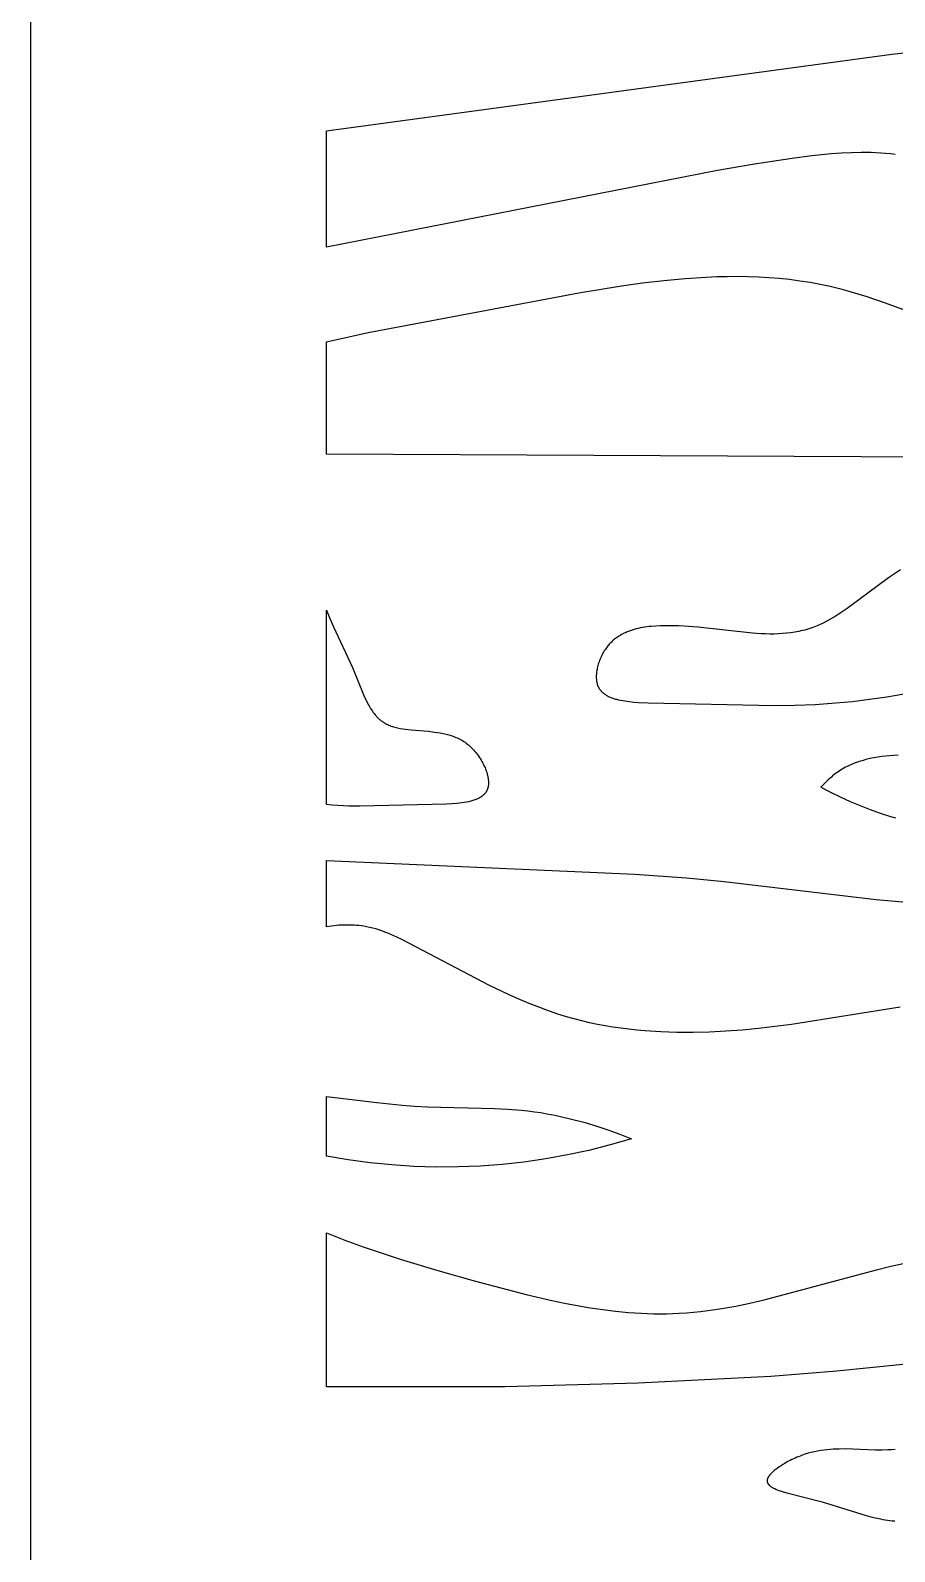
# Model space of a CAD drawing. Header units: millimetres. Extents: x 735 to 1140, y 263 to 1308.
# Drawn here: x 735.2 to 881.2, y 773.9 to 1030.8 of the extents above; entities that cross this region are included whole.
import ezdxf

# ---------------------------------------------------------------- set-up
doc = ezdxf.new("R2010")
doc.units = ezdxf.units.MM
doc.layers.add('DEFAULT_LAYER', color=1, linetype='Continuous', true_color=0xff0000)

msp = doc.modelspace()

# ---------------------------------------------------------------- linework, layer by layer
at = {"layer": 'DEFAULT_LAYER'}
for p, q in [((735.25, 1308.34), (735.25, 262.59)), ((880.68, 1026.83), (901.75, 1029.16)), ((785.25, 1013.9), (880.68, 1026.83)), ((785.25, 994.24), (785.25, 1013.9)), ((867.2, 1009.63), (863.86, 1009.19)), ((870.54, 1009.97), (867.2, 1009.63)), ((872.22, 1010.09), (870.54, 1009.97)), ((873.88, 1010.18), (872.22, 1010.09)), ((875.55, 1010.22), (873.88, 1010.18)), ((877.2, 1010.2), (875.55, 1010.22)), ((878.02, 1010.17), (877.2, 1010.2)), ((878.84, 1010.13), (878.02, 1010.17)), ((879.66, 1010.07), (878.84, 1010.13)), ((880.47, 1009.99), (879.66, 1010.07)), ((881.28, 1009.9), (880.47, 1009.99)), ((851.28, 1007.16), (785.25, 994.24)), ((857.52, 1008.24), (851.28, 1007.16)), ((863.86, 1009.19), (857.52, 1008.24)), ((845.79, 988.95), (849.35, 989.19)), ((849.35, 989.19), (851.13, 989.26)), ((851.13, 989.26), (852.9, 989.3)), ((852.9, 989.3), (854.67, 989.31)), ((854.67, 989.31), (856.44, 989.29)), ((856.44, 989.29), (858.19, 989.22)), ((858.19, 989.22), (859.95, 989.12)), ((859.95, 989.12), (861.69, 988.98)), ((792.27, 979.82), (827.85, 986.5)), ((827.85, 986.5), (835.03, 987.68)), ((835.03, 987.68), (838.63, 988.18)), ((838.63, 988.18), (842.21, 988.61)), ((842.21, 988.61), (845.79, 988.95)), ((861.69, 988.98), (863.43, 988.8)), ((863.43, 988.8), (865.16, 988.57)), ((865.16, 988.57), (866.89, 988.3)), ((866.89, 988.3), (868.6, 987.98)), ((868.6, 987.98), (870.31, 987.62)), ((870.31, 987.62), (871.87, 987.24)), ((871.87, 987.24), (873.42, 986.82)), ((873.42, 986.82), (874.97, 986.36)), ((874.97, 986.36), (876.51, 985.88)), ((876.51, 985.88), (879.58, 984.84)), ((879.58, 984.84), (891.87, 980.27)), ((785.25, 978.25), (792.27, 979.82)), ((785.25, 959.25), (785.25, 978.25)), ((910.08, 958.64), (785.25, 959.25)), ((880.13, 938.36), (873.15, 933.18)), ((881.16, 939.07), (880.13, 938.36)), ((882.19, 939.75), (881.16, 939.07)), ((785.25, 932.91), (785.82, 931.5)), ((785.25, 900.11), (785.25, 932.91)), ((872.15, 932.51), (871.15, 931.87)), ((873.15, 933.18), (872.15, 932.51)), ((785.82, 931.5), (786.42, 930.13)), ((786.42, 930.13), (789.63, 923.24)), ((838.61, 929.99), (838.24, 929.92)), ((838.97, 930.05), (838.61, 929.99)), ((839.34, 930.11), (838.97, 930.05)), ((839.71, 930.15), (839.34, 930.11)), ((840.09, 930.19), (839.71, 930.15)), ((840.84, 930.25), (840.09, 930.19)), ((841.6, 930.29), (840.84, 930.25)), ((842.37, 930.3), (841.6, 930.29)), ((843.13, 930.3), (842.37, 930.3)), ((844.75, 930.26), (843.13, 930.3)), ((846.35, 930.16), (844.75, 930.26)), ((847.95, 930.03), (846.35, 930.16)), ((857.18, 929.03), (847.95, 930.03)), ((867.54, 930.07), (867.01, 929.88)), ((868.07, 930.28), (867.54, 930.07)), ((868.59, 930.5), (868.07, 930.28)), ((869.11, 930.75), (868.59, 930.5)), ((869.62, 931.01), (869.11, 930.75)), ((870.13, 931.28), (869.62, 931.01)), ((870.64, 931.57), (870.13, 931.28)), ((871.15, 931.87), (870.64, 931.57)), ((833.23, 927.42), (833.1, 927.29)), ((833.36, 927.55), (833.23, 927.42)), ((833.49, 927.67), (833.36, 927.55)), ((833.62, 927.79), (833.49, 927.67)), ((833.75, 927.91), (833.62, 927.79)), ((833.89, 928.02), (833.75, 927.91)), ((834.03, 928.13), (833.89, 928.02)), ((834.17, 928.23), (834.03, 928.13)), ((834.31, 928.33), (834.17, 928.23)), ((834.45, 928.43), (834.31, 928.33)), ((834.6, 928.53), (834.45, 928.43)), ((834.75, 928.62), (834.6, 928.53)), ((834.9, 928.71), (834.75, 928.62)), ((835.05, 928.8), (834.9, 928.71)), ((835.21, 928.88), (835.05, 928.8)), ((835.36, 928.96), (835.21, 928.88)), ((835.52, 929.04), (835.36, 928.96)), ((835.68, 929.11), (835.52, 929.04)), ((835.84, 929.18), (835.68, 929.11)), ((836, 929.25), (835.84, 929.18)), ((836.17, 929.32), (836, 929.25)), ((836.5, 929.45), (836.17, 929.32)), ((836.84, 929.56), (836.5, 929.45)), ((837.18, 929.66), (836.84, 929.56)), ((837.53, 929.76), (837.18, 929.66)), ((837.89, 929.85), (837.53, 929.76)), ((838.24, 929.92), (837.89, 929.85)), ((858.66, 928.94), (857.18, 929.03)), ((859.38, 928.91), (858.66, 928.94)), ((860.11, 928.9), (859.38, 928.91)), ((860.83, 928.9), (860.11, 928.9)), ((861.54, 928.92), (860.83, 928.9)), ((862.24, 928.96), (861.54, 928.92)), ((862.94, 929.02), (862.24, 928.96)), ((863.64, 929.1), (862.94, 929.02)), ((864.33, 929.21), (863.64, 929.1)), ((864.67, 929.27), (864.33, 929.21)), ((865.01, 929.33), (864.67, 929.27)), ((865.35, 929.41), (865.01, 929.33)), ((865.68, 929.49), (865.35, 929.41)), ((866.02, 929.57), (865.68, 929.49)), ((866.35, 929.67), (866.02, 929.57)), ((866.68, 929.77), (866.35, 929.67)), ((867.01, 929.88), (866.68, 929.77)), ((831.52, 924.84), (831.43, 924.63)), ((831.61, 925.05), (831.52, 924.84)), ((831.71, 925.25), (831.61, 925.05)), ((831.81, 925.45), (831.71, 925.25)), ((831.92, 925.65), (831.81, 925.45)), ((832.03, 925.85), (831.92, 925.65)), ((832.15, 926.04), (832.03, 925.85)), ((832.27, 926.23), (832.15, 926.04)), ((832.39, 926.41), (832.27, 926.23)), ((832.52, 926.59), (832.39, 926.41)), ((832.63, 926.74), (832.52, 926.59)), ((832.74, 926.88), (832.63, 926.74)), ((832.86, 927.02), (832.74, 926.88)), ((832.98, 927.16), (832.86, 927.02)), ((833.1, 927.29), (832.98, 927.16)), ((789.63, 923.24), (791.57, 918.54)), ((830.83, 922.29), (830.81, 922.09)), ((830.85, 922.5), (830.83, 922.29)), ((830.88, 922.71), (830.85, 922.5)), ((830.92, 922.92), (830.88, 922.71)), ((830.96, 923.14), (830.92, 922.92)), ((831.01, 923.35), (830.96, 923.14)), ((831.07, 923.57), (831.01, 923.35)), ((831.13, 923.78), (831.07, 923.57)), ((831.2, 923.99), (831.13, 923.78)), ((831.27, 924.21), (831.2, 923.99)), ((831.35, 924.42), (831.27, 924.21)), ((831.43, 924.63), (831.35, 924.42)), ((830.8, 921.88), (830.79, 921.68)), ((830.79, 921.68), (830.79, 921.58)), ((830.79, 921.58), (830.8, 921.48)), ((830.81, 922.09), (830.8, 921.88)), ((830.8, 921.48), (830.8, 921.39)), ((830.8, 921.39), (830.81, 921.29)), ((830.81, 921.29), (830.82, 921.19)), ((830.82, 921.19), (830.83, 921.1)), ((830.83, 921.1), (830.84, 921.01)), ((830.84, 921.01), (830.85, 920.91)), ((830.85, 920.91), (830.87, 920.82)), ((830.87, 920.82), (830.88, 920.73)), ((830.88, 920.73), (830.9, 920.64)), ((830.9, 920.64), (830.93, 920.56)), ((830.93, 920.56), (830.95, 920.47)), ((830.95, 920.47), (830.97, 920.38)), ((830.97, 920.38), (831, 920.3)), ((831, 920.3), (831.03, 920.22)), ((831.03, 920.22), (831.06, 920.15)), ((831.06, 920.15), (831.08, 920.09)), ((831.08, 920.09), (831.11, 920.03)), ((831.11, 920.03), (831.14, 919.96)), ((831.14, 919.96), (831.17, 919.9)), ((831.17, 919.9), (831.21, 919.84)), ((831.21, 919.84), (831.24, 919.78)), ((831.24, 919.78), (831.27, 919.72)), ((831.27, 919.72), (831.31, 919.67)), ((831.31, 919.67), (831.35, 919.61)), ((791.57, 918.54), (791.8, 918.02)), ((791.8, 918.02), (792.05, 917.51)), ((792.05, 917.51), (792.3, 917.02)), ((831.35, 919.61), (831.39, 919.55)), ((831.39, 919.55), (831.43, 919.5)), ((831.43, 919.5), (831.47, 919.45)), ((831.47, 919.45), (831.51, 919.39)), ((831.51, 919.39), (831.55, 919.34)), ((831.55, 919.34), (831.6, 919.29)), ((831.6, 919.29), (831.64, 919.24)), ((831.64, 919.24), (831.69, 919.19)), ((831.69, 919.19), (831.74, 919.14)), ((831.74, 919.14), (831.79, 919.09)), ((831.79, 919.09), (831.84, 919.05)), ((831.84, 919.05), (831.89, 919)), ((831.89, 919), (831.94, 918.96)), ((831.94, 918.96), (832, 918.91)), ((832, 918.91), (832.05, 918.87)), ((832.05, 918.87), (832.11, 918.82)), ((832.11, 918.82), (832.16, 918.78)), ((832.16, 918.78), (832.22, 918.74)), ((832.22, 918.74), (832.34, 918.66)), ((832.34, 918.66), (832.46, 918.58)), ((832.46, 918.58), (832.59, 918.51)), ((832.59, 918.51), (832.72, 918.44)), ((832.72, 918.44), (832.86, 918.37)), ((832.86, 918.37), (832.99, 918.31)), ((832.99, 918.31), (833.14, 918.24)), ((833.14, 918.24), (833.28, 918.18)), ((833.28, 918.18), (833.43, 918.13)), ((833.43, 918.13), (833.58, 918.07)), ((833.58, 918.07), (833.74, 918.02)), ((833.74, 918.02), (833.89, 917.97)), ((833.89, 917.97), (834.06, 917.92)), ((834.06, 917.92), (834.22, 917.88)), ((834.22, 917.88), (834.56, 917.79)), ((834.56, 917.79), (834.9, 917.72)), ((834.9, 917.72), (835.26, 917.65)), ((835.26, 917.65), (835.62, 917.59)), ((835.62, 917.59), (836, 917.54)), ((836, 917.54), (836.38, 917.49)), ((836.38, 917.49), (837.15, 917.41)), ((837.15, 917.41), (837.95, 917.36)), ((837.95, 917.36), (839.58, 917.29)), ((839.58, 917.29), (860.87, 916.82)), ((867.78, 917), (871.26, 917.25)), ((871.26, 917.25), (874.08, 917.53)), ((874.08, 917.53), (876.94, 917.89)), ((876.94, 917.89), (879.85, 918.31)), ((879.85, 918.31), (882.8, 918.8)), ((792.3, 917.02), (792.43, 916.78)), ((792.43, 916.78), (792.57, 916.54)), ((792.57, 916.54), (792.7, 916.31)), ((792.7, 916.31), (792.84, 916.09)), ((792.84, 916.09), (792.99, 915.87)), ((792.99, 915.87), (793.14, 915.66)), ((793.14, 915.66), (793.29, 915.45)), ((793.29, 915.45), (793.45, 915.26)), ((793.45, 915.26), (793.61, 915.06)), ((793.61, 915.06), (793.7, 914.97)), ((793.7, 914.97), (793.78, 914.88)), ((793.78, 914.88), (793.86, 914.79)), ((793.86, 914.79), (793.95, 914.7)), ((793.95, 914.7), (794.04, 914.62)), ((794.04, 914.62), (794.13, 914.54)), ((794.13, 914.54), (794.22, 914.46)), ((860.87, 916.82), (864.34, 916.86)), ((864.34, 916.86), (867.78, 917)), ((794.22, 914.46), (794.31, 914.38)), ((794.31, 914.38), (794.41, 914.3)), ((794.41, 914.3), (794.5, 914.23)), ((794.5, 914.23), (794.59, 914.17)), ((794.59, 914.17), (794.67, 914.11)), ((794.67, 914.11), (794.76, 914.05)), ((794.76, 914.05), (794.84, 913.99)), ((794.84, 913.99), (794.93, 913.94)), ((794.93, 913.94), (795.02, 913.88)), ((795.02, 913.88), (795.11, 913.83)), ((795.11, 913.83), (795.2, 913.78)), ((795.2, 913.78), (795.39, 913.68)), ((795.39, 913.68), (795.58, 913.59)), ((795.58, 913.59), (795.77, 913.51)), ((795.77, 913.51), (795.97, 913.43)), ((795.97, 913.43), (796.17, 913.36)), ((796.17, 913.36), (796.38, 913.29)), ((796.38, 913.29), (796.58, 913.22)), ((796.58, 913.22), (796.79, 913.16)), ((796.79, 913.16), (797.01, 913.11)), ((797.01, 913.11), (797.23, 913.06)), ((797.23, 913.06), (797.44, 913.01)), ((797.44, 913.01), (797.67, 912.97)), ((797.67, 912.97), (798.12, 912.89)), ((798.12, 912.89), (798.58, 912.82)), ((798.58, 912.82), (799.52, 912.72)), ((799.52, 912.72), (802.47, 912.47)), ((802.47, 912.47), (803.47, 912.35)), ((803.47, 912.35), (803.97, 912.28)), ((803.97, 912.28), (804.46, 912.2)), ((804.46, 912.2), (804.95, 912.11)), ((804.95, 912.11), (805.2, 912.05)), ((805.2, 912.05), (805.44, 912)), ((805.44, 912), (805.68, 911.93)), ((805.68, 911.93), (805.92, 911.87)), ((805.92, 911.87), (806.16, 911.79)), ((806.16, 911.79), (806.39, 911.72)), ((806.39, 911.72), (806.63, 911.63)), ((806.63, 911.63), (806.86, 911.55)), ((806.86, 911.55), (807.09, 911.45)), ((807.09, 911.45), (807.32, 911.35)), ((807.32, 911.35), (807.54, 911.25)), ((807.54, 911.25), (807.76, 911.13)), ((807.76, 911.13), (807.98, 911.01)), ((807.98, 911.01), (808.2, 910.89)), ((808.2, 910.89), (808.42, 910.75)), ((808.42, 910.75), (808.63, 910.61)), ((808.63, 910.61), (808.84, 910.46)), ((808.84, 910.46), (809.04, 910.3)), ((809.04, 910.3), (809.15, 910.21)), ((809.15, 910.21), (809.26, 910.12)), ((809.26, 910.12), (809.48, 909.93)), ((809.48, 909.93), (809.69, 909.73)), ((809.69, 909.73), (809.9, 909.52)), ((809.9, 909.52), (810.1, 909.3)), ((810.1, 909.3), (810.3, 909.08)), ((810.3, 909.08), (810.49, 908.85)), ((810.49, 908.85), (810.68, 908.61)), ((810.68, 908.61), (810.85, 908.37)), ((810.85, 908.37), (811.02, 908.12)), ((811.02, 908.12), (811.19, 907.87)), ((811.19, 907.87), (811.35, 907.62)), ((811.35, 907.62), (811.49, 907.37)), ((811.49, 907.37), (811.64, 907.11)), ((811.64, 907.11), (811.77, 906.85)), ((811.77, 906.85), (811.89, 906.59)), ((873.8, 906.83), (873.49, 906.69)), ((874.1, 906.96), (873.8, 906.83)), ((874.41, 907.08), (874.1, 906.96)), ((874.73, 907.2), (874.41, 907.08)), ((875.05, 907.31), (874.73, 907.2)), ((875.36, 907.41), (875.05, 907.31)), ((875.69, 907.51), (875.36, 907.41)), ((876.01, 907.61), (875.69, 907.51)), ((876.34, 907.69), (876.01, 907.61)), ((877, 907.85), (876.34, 907.69)), ((877.67, 907.98), (877, 907.85)), ((878.34, 908.1), (877.67, 907.98)), ((879.02, 908.2), (878.34, 908.1)), ((879.7, 908.27), (879.02, 908.2)), ((880.38, 908.34), (879.7, 908.27)), ((881.07, 908.38), (880.38, 908.34)), ((881.75, 908.42), (881.07, 908.38)), ((811.89, 906.59), (812.01, 906.33)), ((812.01, 906.33), (812.11, 906.06)), ((812.11, 906.06), (812.21, 905.8)), ((812.21, 905.8), (812.29, 905.55)), ((812.29, 905.55), (812.37, 905.29)), ((812.37, 905.29), (812.4, 905.16)), ((812.4, 905.16), (812.43, 905.03)), ((812.43, 905.03), (812.46, 904.91)), ((812.46, 904.91), (812.49, 904.78)), ((812.49, 904.78), (812.51, 904.66)), ((812.51, 904.66), (812.53, 904.54)), ((812.53, 904.54), (812.55, 904.41)), ((812.55, 904.41), (812.56, 904.29)), ((812.56, 904.29), (812.58, 904.17)), ((870.29, 904.57), (869.88, 904.2)), ((870.5, 904.75), (870.29, 904.57)), ((870.71, 904.93), (870.5, 904.75)), ((870.92, 905.1), (870.71, 904.93)), ((871.14, 905.27), (870.92, 905.1)), ((871.36, 905.43), (871.14, 905.27)), ((871.58, 905.59), (871.36, 905.43)), ((871.8, 905.74), (871.58, 905.59)), ((872.03, 905.89), (871.8, 905.74)), ((872.32, 906.06), (872.03, 905.89)), ((872.6, 906.23), (872.32, 906.06)), ((872.9, 906.39), (872.6, 906.23)), ((873.19, 906.54), (872.9, 906.39)), ((873.49, 906.69), (873.19, 906.54)), ((811.76, 901.72), (811.7, 901.68)), ((811.81, 901.77), (811.76, 901.72)), ((811.86, 901.82), (811.81, 901.77)), ((811.91, 901.87), (811.86, 901.82)), ((811.95, 901.93), (811.91, 901.87)), ((812, 901.98), (811.95, 901.93)), ((812.04, 902.03), (812, 901.98)), ((812.08, 902.09), (812.04, 902.03)), ((812.12, 902.14), (812.08, 902.09)), ((812.16, 902.2), (812.12, 902.14)), ((812.2, 902.26), (812.16, 902.2)), ((812.24, 902.32), (812.2, 902.26)), ((812.27, 902.38), (812.24, 902.32)), ((812.3, 902.44), (812.27, 902.38)), ((812.33, 902.5), (812.3, 902.44)), ((812.36, 902.57), (812.33, 902.5)), ((812.39, 902.63), (812.36, 902.57)), ((812.41, 902.7), (812.39, 902.63)), ((812.44, 902.77), (812.41, 902.7)), ((812.45, 902.81), (812.44, 902.77)), ((812.47, 902.86), (812.45, 902.81)), ((812.48, 902.91), (812.47, 902.86)), ((812.5, 902.96), (812.48, 902.91)), ((812.51, 903.01), (812.5, 902.96)), ((812.52, 903.06), (812.51, 903.01)), ((812.53, 903.11), (812.52, 903.06)), ((812.54, 903.17), (812.53, 903.11)), ((812.56, 903.27), (812.54, 903.17)), ((812.57, 903.38), (812.56, 903.27)), ((812.58, 903.49), (812.57, 903.38)), ((812.58, 904.17), (812.58, 904.06)), ((812.58, 904.06), (812.59, 903.94)), ((812.59, 903.6), (812.58, 903.49)), ((812.59, 903.94), (812.59, 903.82)), ((812.59, 903.82), (812.59, 903.71)), ((812.59, 903.71), (812.59, 903.6)), ((869.11, 903.43), (868.74, 903.02)), ((868.74, 903.02), (870.36, 902.19)), ((869.49, 903.82), (869.11, 903.43)), ((869.88, 904.2), (869.49, 903.82)), ((870.36, 902.19), (872, 901.39)), ((786.21, 900), (785.25, 900.11)), ((787.16, 899.92), (786.21, 900)), ((788.09, 899.86), (787.16, 899.92)), ((789.02, 899.83), (788.09, 899.86)), ((789.94, 899.81), (789.02, 899.83)), ((790.86, 899.81), (789.94, 899.81)), ((805.51, 900.16), (790.86, 899.81)), ((806.4, 900.2), (805.51, 900.16)), ((807.27, 900.27), (806.4, 900.2)), ((807.69, 900.32), (807.27, 900.27)), ((808.1, 900.37), (807.69, 900.32)), ((808.5, 900.43), (808.1, 900.37)), ((808.88, 900.5), (808.5, 900.43)), ((809.26, 900.57), (808.88, 900.5)), ((809.44, 900.62), (809.26, 900.57)), ((809.62, 900.66), (809.44, 900.62)), ((809.79, 900.71), (809.62, 900.66)), ((809.96, 900.76), (809.79, 900.71)), ((810.13, 900.82), (809.96, 900.76)), ((810.29, 900.87), (810.13, 900.82)), ((810.45, 900.94), (810.29, 900.87)), ((810.6, 901), (810.45, 900.94)), ((810.75, 901.07), (810.6, 901)), ((810.89, 901.14), (810.75, 901.07)), ((811.03, 901.21), (810.89, 901.14)), ((811.1, 901.25), (811.03, 901.21)), ((811.17, 901.29), (811.1, 901.25)), ((811.23, 901.32), (811.17, 901.29)), ((811.3, 901.37), (811.23, 901.32)), ((811.36, 901.41), (811.3, 901.37)), ((811.42, 901.45), (811.36, 901.41)), ((811.48, 901.49), (811.42, 901.45)), ((811.54, 901.54), (811.48, 901.49)), ((811.59, 901.58), (811.54, 901.54)), ((811.65, 901.63), (811.59, 901.58)), ((811.7, 901.68), (811.65, 901.63)), ((872, 901.39), (873.65, 900.64)), ((873.65, 900.64), (875.33, 899.93)), ((875.33, 899.93), (877.03, 899.27)), ((877.03, 899.27), (878.75, 898.66)), ((878.75, 898.66), (880.48, 898.1)), ((880.48, 898.1), (881.35, 897.85)), ((785.25, 890.67), (837.29, 888.32)), ((785.25, 879.47), (785.25, 890.67)), ((837.29, 888.32), (846.01, 887.72)), ((846.01, 887.72), (852.42, 887.08)), ((852.42, 887.08), (878.04, 884.06)), ((878.04, 884.06), (884.48, 883.52)), ((786.08, 879.58), (785.25, 879.47)), ((786.5, 879.63), (786.08, 879.58)), ((786.93, 879.67), (786.5, 879.63)), ((787.35, 879.71), (786.93, 879.67)), ((787.77, 879.73), (787.35, 879.71)), ((788.2, 879.75), (787.77, 879.73)), ((788.62, 879.75), (788.2, 879.75)), ((789.05, 879.75), (788.62, 879.75)), ((789.47, 879.74), (789.05, 879.75)), ((789.89, 879.72), (789.47, 879.74)), ((790.31, 879.69), (789.89, 879.72)), ((790.73, 879.65), (790.31, 879.69)), ((791.15, 879.6), (790.73, 879.65)), ((791.57, 879.54), (791.15, 879.6)), ((791.98, 879.47), (791.57, 879.54)), ((792.51, 879.36), (791.98, 879.47)), ((793.04, 879.23), (792.51, 879.36)), ((793.56, 879.09), (793.04, 879.23)), ((794.07, 878.93), (793.56, 879.09)), ((794.59, 878.76), (794.07, 878.93)), ((795.1, 878.57), (794.59, 878.76)), ((795.6, 878.37), (795.1, 878.57)), ((796.11, 878.16), (795.6, 878.37)), ((797.11, 877.72), (796.11, 878.16)), ((798.1, 877.24), (797.11, 877.72)), ((812.78, 869.56), (798.1, 877.24)), ((815.98, 868.03), (812.78, 869.56)), ((817.59, 867.31), (815.98, 868.03)), ((819.21, 866.62), (817.59, 867.31)), ((820.83, 865.97), (819.21, 866.62)), ((822.47, 865.35), (820.83, 865.97)), ((882.13, 865.91), (863.76, 862.95)), ((824.12, 864.78), (822.47, 865.35)), ((825.79, 864.26), (824.12, 864.78)), ((827.07, 863.9), (825.79, 864.26)), ((828.37, 863.56), (827.07, 863.9)), ((829.67, 863.26), (828.37, 863.56)), ((830.98, 862.98), (829.67, 863.26)), ((832.29, 862.73), (830.98, 862.98)), ((833.62, 862.51), (832.29, 862.73)), ((834.95, 862.31), (833.62, 862.51)), ((836.28, 862.14), (834.95, 862.31)), ((837.62, 862), (836.28, 862.14)), ((838.97, 861.88), (837.62, 862)), ((841.68, 861.7), (838.97, 861.88)), ((844.4, 861.62), (841.68, 861.7)), ((847.15, 861.61), (844.4, 861.62)), ((849.9, 861.68), (847.15, 861.61)), ((852.66, 861.82), (849.9, 861.68)), ((855.43, 862.02), (852.66, 861.82)), ((858.21, 862.28), (855.43, 862.02)), ((863.76, 862.95), (858.21, 862.28)), ((785.25, 850.82), (793.74, 849.77)), ((785.25, 840.72), (785.25, 850.82)), ((793.74, 849.77), (798, 849.35)), ((798, 849.35), (800.13, 849.19)), ((800.13, 849.19), (802.27, 849.07)), ((802.27, 849.07), (813.61, 848.78)), ((813.61, 848.78), (815.87, 848.66)), ((815.87, 848.66), (818.13, 848.48)), ((818.13, 848.48), (819.25, 848.36)), ((819.25, 848.36), (820.37, 848.22)), ((820.37, 848.22), (821.42, 848.07)), ((821.42, 848.07), (822.47, 847.89)), ((822.47, 847.89), (823.51, 847.7)), ((823.51, 847.7), (824.55, 847.48)), ((824.55, 847.48), (826.62, 846.99)), ((826.62, 846.99), (828.68, 846.44)), ((828.68, 846.44), (830.72, 845.82)), ((830.72, 845.82), (832.74, 845.14)), ((833.16, 842.62), (829.55, 841.7)), ((832.74, 845.14), (834.75, 844.42)), ((836.73, 843.65), (833.16, 842.62)), ((834.75, 844.42), (836.73, 843.65)), ((788.91, 840.1), (785.25, 840.72)), ((792.6, 839.6), (788.91, 840.1)), ((822.26, 840.26), (818.58, 839.73)), ((825.92, 840.92), (822.26, 840.26)), ((829.55, 841.7), (825.92, 840.92)), ((796.3, 839.23), (792.6, 839.6)), ((800.01, 838.99), (796.3, 839.23)), ((803.73, 838.88), (800.01, 838.99)), ((807.45, 838.9), (803.73, 838.88)), ((811.17, 839.04), (807.45, 838.9)), ((814.88, 839.32), (811.17, 839.04)), ((818.58, 839.73), (814.88, 839.32)), ((785.25, 827.76), (788.33, 826.56)), ((785.25, 801.79), (785.25, 827.76)), ((788.33, 826.56), (791.43, 825.43)), ((791.43, 825.43), (797.69, 823.34)), ((797.69, 823.34), (804.02, 821.41)), ((878.13, 821.55), (880.52, 822.13)), ((880.52, 822.13), (882.92, 822.67)), ((804.02, 821.41), (810.43, 819.59)), ((810.43, 819.59), (818.97, 817.34)), ((859.13, 816.45), (878.13, 821.55)), ((818.97, 817.34), (823.27, 816.34)), ((823.27, 816.34), (825.42, 815.89)), ((825.42, 815.89), (827.58, 815.48)), ((827.58, 815.48), (829.74, 815.11)), ((829.74, 815.11), (831.9, 814.8)), ((831.9, 814.8), (834.06, 814.53)), ((834.06, 814.53), (836.22, 814.32)), ((846.02, 814.25), (847.22, 814.35)), ((847.22, 814.35), (848.41, 814.48)), ((848.41, 814.48), (849.61, 814.63)), ((849.61, 814.63), (851.99, 814.98)), ((851.99, 814.98), (854.37, 815.41)), ((854.37, 815.41), (856.75, 815.9)), ((856.75, 815.9), (859.13, 816.45)), ((836.22, 814.32), (838.37, 814.18)), ((838.37, 814.18), (840.53, 814.11)), ((840.53, 814.11), (842.67, 814.1)), ((842.67, 814.1), (843.75, 814.13)), ((843.75, 814.13), (844.82, 814.18)), ((844.82, 814.18), (846.02, 814.25)), ((871.42, 804.41), (860.25, 803.53)), ((882.56, 805.53), (871.42, 804.41)), ((815.44, 801.79), (785.25, 801.79)), ((837.86, 802.36), (815.44, 801.79)), ((860.25, 803.53), (837.86, 802.36)), ((870.79, 791.23), (870.27, 791.19)), ((871.31, 791.25), (870.79, 791.23)), ((871.82, 791.26), (871.31, 791.25)), ((872.85, 791.27), (871.82, 791.26)), ((877.97, 791.09), (872.85, 791.27)), ((862.62, 788.83), (862.3, 788.64)), ((862.94, 789.02), (862.62, 788.83)), ((863.26, 789.19), (862.94, 789.02)), ((863.54, 789.34), (863.26, 789.19)), ((863.82, 789.48), (863.54, 789.34)), ((864.09, 789.61), (863.82, 789.48)), ((864.37, 789.74), (864.09, 789.61)), ((864.65, 789.86), (864.37, 789.74)), ((864.92, 789.97), (864.65, 789.86)), ((865.2, 790.08), (864.92, 789.97)), ((865.47, 790.18), (865.2, 790.08)), ((866.02, 790.37), (865.47, 790.18)), ((866.56, 790.54), (866.02, 790.37)), ((867.1, 790.68), (866.56, 790.54)), ((867.63, 790.81), (867.1, 790.68)), ((868.16, 790.92), (867.63, 790.81)), ((868.69, 791.01), (868.16, 790.92)), ((869.22, 791.08), (868.69, 791.01)), ((869.74, 791.15), (869.22, 791.08)), ((870.27, 791.19), (869.74, 791.15)), ((878.99, 791.08), (877.97, 791.09)), ((880.03, 791.1), (878.99, 791.08)), ((880.66, 791.13), (880.03, 791.1)), ((881.29, 791.18), (880.66, 791.13)), ((859.67, 786.12), (859.66, 786.1)), ((859.66, 786.1), (859.66, 786.08)), ((859.68, 786.15), (859.67, 786.12)), ((859.69, 786.19), (859.68, 786.17)), ((859.68, 786.17), (859.68, 786.15)), ((859.7, 786.22), (859.69, 786.19)), ((859.71, 786.24), (859.7, 786.22)), ((859.72, 786.26), (859.71, 786.24)), ((859.73, 786.29), (859.72, 786.26)), ((859.75, 786.34), (859.73, 786.29)), ((859.77, 786.39), (859.75, 786.34)), ((859.79, 786.43), (859.77, 786.39)), ((859.82, 786.48), (859.79, 786.43)), ((859.85, 786.53), (859.82, 786.48)), ((859.88, 786.58), (859.85, 786.53)), ((859.91, 786.63), (859.88, 786.58)), ((859.95, 786.68), (859.91, 786.63)), ((859.99, 786.74), (859.95, 786.68)), ((860.02, 786.79), (859.99, 786.74)), ((860.07, 786.84), (860.02, 786.79)), ((860.11, 786.89), (860.07, 786.84)), ((860.2, 786.99), (860.11, 786.89)), ((860.29, 787.1), (860.2, 786.99)), ((860.39, 787.2), (860.29, 787.1)), ((860.5, 787.31), (860.39, 787.2)), ((860.62, 787.41), (860.5, 787.31)), ((860.73, 787.52), (860.62, 787.41)), ((860.86, 787.62), (860.73, 787.52)), ((860.99, 787.73), (860.86, 787.62)), ((861.12, 787.83), (860.99, 787.73)), ((861.4, 788.04), (861.12, 787.83)), ((861.69, 788.24), (861.4, 788.04)), ((861.99, 788.44), (861.69, 788.24)), ((862.3, 788.64), (861.99, 788.44)), ((859.65, 785.99), (859.64, 785.97)), ((859.64, 785.97), (859.64, 785.95)), ((859.64, 785.95), (859.64, 785.93)), ((859.64, 785.93), (859.64, 785.92)), ((859.64, 785.92), (859.64, 785.9)), ((859.64, 785.9), (859.64, 785.88)), ((859.64, 785.88), (859.64, 785.86)), ((859.64, 785.86), (859.64, 785.85)), ((859.64, 785.85), (859.64, 785.83)), ((859.64, 785.83), (859.64, 785.81)), ((859.64, 785.81), (859.65, 785.79)), ((859.66, 786.08), (859.65, 786.05)), ((859.65, 786.05), (859.65, 786.03)), ((859.65, 786.03), (859.65, 786.01)), ((859.65, 786.01), (859.65, 785.99)), ((859.65, 785.79), (859.65, 785.78)), ((859.65, 785.78), (859.65, 785.76)), ((859.65, 785.76), (859.65, 785.74)), ((859.65, 785.74), (859.66, 785.73)), ((859.66, 785.73), (859.66, 785.71)), ((859.66, 785.71), (859.66, 785.69)), ((859.66, 785.69), (859.67, 785.68)), ((859.67, 785.68), (859.67, 785.66)), ((859.67, 785.66), (859.68, 785.64)), ((859.68, 785.64), (859.68, 785.63)), ((859.68, 785.63), (859.69, 785.61)), ((859.69, 785.61), (859.7, 785.59)), ((859.7, 785.59), (859.7, 785.58)), ((859.7, 785.58), (859.71, 785.56)), ((859.71, 785.56), (859.72, 785.54)), ((859.72, 785.54), (859.72, 785.53)), ((859.72, 785.53), (859.73, 785.51)), ((859.73, 785.51), (859.74, 785.5)), ((859.74, 785.5), (859.75, 785.48)), ((859.75, 785.48), (859.76, 785.46)), ((859.76, 785.46), (859.77, 785.43)), ((859.77, 785.43), (859.79, 785.4)), ((859.79, 785.4), (859.82, 785.37)), ((859.82, 785.37), (859.84, 785.34)), ((859.84, 785.34), (859.86, 785.31)), ((859.86, 785.31), (859.89, 785.28)), ((859.89, 785.28), (859.91, 785.25)), ((859.91, 785.25), (859.94, 785.22)), ((859.94, 785.22), (859.97, 785.19)), ((859.97, 785.19), (860, 785.16)), ((860, 785.16), (860.03, 785.13)), ((860.03, 785.13), (860.06, 785.1)), ((860.06, 785.1), (860.09, 785.07)), ((860.09, 785.07), (860.13, 785.04)), ((860.13, 785.04), (860.16, 785.01)), ((860.16, 785.01), (860.2, 784.99)), ((860.2, 784.99), (860.27, 784.93)), ((860.27, 784.93), (860.35, 784.88)), ((860.35, 784.88), (860.44, 784.82)), ((860.44, 784.82), (860.53, 784.77)), ((860.53, 784.77), (860.62, 784.72)), ((860.62, 784.72), (860.71, 784.67)), ((860.71, 784.67), (860.81, 784.62)), ((860.81, 784.62), (860.92, 784.57)), ((860.92, 784.57), (861.13, 784.47)), ((861.13, 784.47), (861.36, 784.37)), ((861.36, 784.37), (861.6, 784.28)), ((861.6, 784.28), (861.85, 784.19)), ((861.85, 784.19), (862.38, 784.02)), ((862.38, 784.02), (862.95, 783.85)), ((862.95, 783.85), (868.94, 782.33)), ((868.94, 782.33), (876.35, 780.06)), ((876.35, 780.06), (877.17, 779.83)), ((877.17, 779.83), (877.97, 779.63)), ((877.97, 779.63), (878.77, 779.46)), ((878.77, 779.46), (879.17, 779.38)), ((879.17, 779.38), (879.57, 779.31)), ((879.57, 779.31), (879.97, 779.25)), ((879.97, 779.25), (880.38, 779.19)), ((880.38, 779.19), (880.78, 779.15)), ((880.78, 779.15), (881.19, 779.11))]:
    msp.add_line(p, q, dxfattribs=at)

doc.saveas('drawing.dxf')
